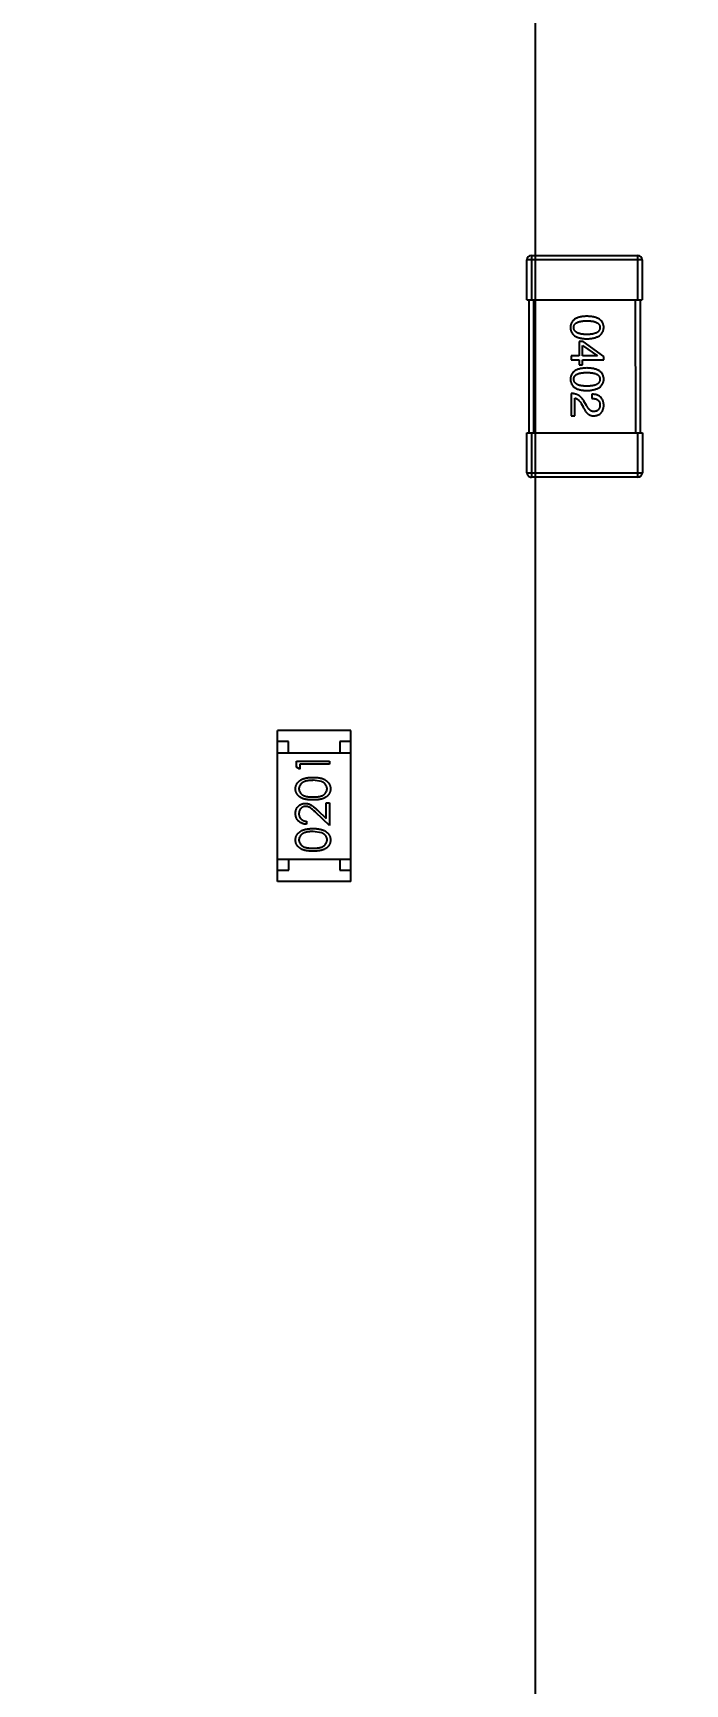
# Model space of a CAD drawing. Header units: inches. Extents: x -3.8 to 68.3, y -16.6 to 35.1.
# Drawn here: x 23.26 to 26.2, y 1.57 to 9.01 of the extents above; entities that cross this region are included whole.
import ezdxf

# ---------------------------------------------------------------- set-up
doc = ezdxf.new("R2010")
doc.units = ezdxf.units.IN
doc.header["$LTSCALE"] = 1.21
doc.header["$MEASUREMENT"] = 0
doc.header["$PDMODE"] = 3
doc.header["$PDSIZE"] = 0.3125
doc.layers.get('0').update_dxf_attribs({"linetype": 'CONTINUOUS'})
doc.layers.get('Defpoints').update_dxf_attribs({"linetype": 'CONTINUOUS'})
for name, color, linetype in [('DIM', 3, 'CONTINUOUS'), ('INTFCLR_1532', 7, 'CONTINUOUS'), ('INTFCLR_1532_1', 7, 'CONTINUOUS'), ('INTFCLR_1532_2', 7, 'CONTINUOUS')]:
    doc.layers.add(name, color=color, linetype=linetype)
doc.styles.get("Standard").update_dxf_attribs({"font": 'txt', "width": 0.8})
doc.dimstyles.get("Standard").update_dxf_attribs({"dimtxt": 0.15625, "dimasz": 0.1875, "dimexe": 0.125, "dimexo": 0.0625, "dimgap": 0.09, "dimtad": 0, "dimtih": 1, "dimtoh": 1, "dimzin": 4, "dimdsep": 46, "dimtxsty": 'STANDARD', "dimblk": '_FILLED', "dimblk1": '_FILLED', "dimblk2": '_FILLED', "dimcen": 0.09, "dimazin": 1, "dimtp": 0.01, "dimtm": 0.01, "dimtfac": 1, "dimtofl": 0, "dimtmove": 0, "dimatfit": 3, "dimldrblk": '_FILLED', "dimfxl": 1, "dimtolj": 1, "dimtzin": 4, "dimarcsym": 0})

# ---------------------------------------------------------------- blocks, each defined once
blk = doc.blocks.new('_FILLED')
at = {"color": 0, "linetype": 'ByBlock'}
blk.add_solid([(0, 0), (-1, 0.1667), (-1, -0.1667)], dxfattribs=at)
blk = doc.blocks.new('*D4')
at = {"layer": 'Defpoints', "color": 0}
for p in [(17.5388, 10.4174), (25.5208, 10.4191), (25.5208, -5.2132)]:
    blk.add_point(p, dxfattribs=at)
at = {"layer": 'DIM', "color": 0, "lineweight": -2}
for p, q in [((17.5388, 10.3549), (17.5388, -5.3382)), ((25.5208, 10.3566), (25.5208, -5.3382)), ((18.5388, -5.2132), (20.2398, -5.2132)), ((24.5208, -5.2132), (22.8198, -5.2132))]:
    blk.add_line(p, q, dxfattribs=at)
at = {"layer": 'DIM', "color": 0, "lineweight": -2, "rotation": 180}
blk.add_blockref('_FILLED', (17.5388, -5.2132), dxfattribs=at)
at = {"layer": 'DIM', "color": 0, "lineweight": -2}
blk.add_blockref('_FILLED', (25.5208, -5.2132), dxfattribs=at)
at = {"layer": 'DIM', "color": 0, "insert": (21.5298, -5.2132), "char_height": 1, "attachment_point": 5}
blk.add_mtext('\\A1;7.98', dxfattribs=at)
blk = doc.blocks.new('*D7')
at = {"layer": 'Defpoints', "color": 0}
for p in [(13.5249, 20.1472), (6.8898, -3.3493), (29.5392, -3.3493)]:
    blk.add_point(p, dxfattribs=at)
at = {"layer": 'DIM', "color": 0, "lineweight": -2}
for p, q in [((13.4624, 20.1472), (6.7648, 20.1472)), ((6.8898, 19.1472), (6.8898, 10.0223)), ((6.8898, -2.3493), (6.8898, 6.7756)), ((29.4767, -3.3493), (6.7648, -3.3493))]:
    blk.add_line(p, q, dxfattribs=at)
for p, rotation in [((6.8898, 20.1472), 90), ((6.8898, -3.3493), 270)]:
    blk.add_blockref('_FILLED', p, dxfattribs=dict(at, rotation=rotation))
at = {"layer": 'DIM', "color": 0, "insert": (6.8898, 8.3989), "char_height": 1, "attachment_point": 5, "rotation": 90}
blk.add_mtext('\\A1;23.50', dxfattribs=at)

msp = doc.modelspace()

# ---------------------------------------------------------------- linework, layer by layer
at = {"color": 7, "linetype": 'Continuous'}
for p, q in [((24.6903, 5.8693), (24.3603, 5.8693)), ((24.3604, 5.1893), (24.3603, 5.8693)), ((24.4103, 5.8193), (24.3603, 5.8193)), ((24.4103, 5.7693), (24.4103, 5.8193)), ((24.6903, 5.8193), (24.6403, 5.8193)), ((24.6403, 5.8193), (24.6403, 5.7693)), ((24.6904, 5.1893), (24.6903, 5.8693)), ((24.3603, 5.7693), (24.6903, 5.7693)), ((24.445, 5.7311), (24.595, 5.7311)), ((24.4451, 5.7034), (24.445, 5.7311)), ((24.595, 5.7311), (24.595, 5.7177)), ((24.4604, 5.6946), (24.4451, 5.7034)), ((24.595, 5.7177), (24.4604, 5.7176)), ((24.4604, 5.7176), (24.4604, 5.6946)), ((24.5578, 5.6389), (24.5201, 5.6446)), ((24.5397, 5.5104), (24.5797, 5.4729)), ((24.5797, 5.5427), (24.5951, 5.5427)), ((24.5797, 5.4729), (24.5797, 5.5427)), ((24.5951, 5.5427), (24.5951, 5.4407)), ((24.4913, 5.46), (24.4913, 5.4465)), ((24.5951, 5.4407), (24.533, 5.4989)), ((24.5578, 5.4081), (24.5201, 5.4138)), ((24.3604, 5.2893), (24.6904, 5.2893)), ((24.4104, 5.2393), (24.4104, 5.2893)), ((24.6404, 5.2893), (24.6404, 5.2393)), ((24.3604, 5.2393), (24.4104, 5.2393)), ((24.6404, 5.2393), (24.6904, 5.2393)), ((24.6904, 5.1893), (24.3604, 5.1893))]:
    msp.add_line(p, q, dxfattribs=at)
for points, knots in [([(24.4412, 5.6063), (24.4412, 5.6074), (24.4413, 5.6098), (24.4417, 5.6133), (24.4424, 5.6168), (24.4433, 5.6201), (24.4445, 5.6233), (24.4459, 5.6265), (24.4476, 5.6296), (24.4496, 5.6326), (24.4518, 5.6355), (24.4544, 5.6382), (24.4571, 5.6407), (24.4602, 5.6432), (24.4635, 5.6454), (24.467, 5.6475), (24.4709, 5.6494), (24.4749, 5.6513), (24.4794, 5.6528), (24.4841, 5.6543), (24.4892, 5.6554), (24.4947, 5.6564), (24.5006, 5.6571), (24.5068, 5.6577), (24.5133, 5.658), (24.5178, 5.658), (24.5201, 5.658)], [0, 0, 0, 0, 0.033788, 0.067194, 0.099862, 0.132567, 0.165151, 0.197913, 0.231319, 0.265083, 0.299255, 0.334399, 0.369943, 0.406284, 0.444064, 0.482998, 0.523354, 0.565537, 0.609613, 0.656391, 0.705885, 0.758325, 0.813832, 0.872795, 0.934722, 1, 1, 1, 1]), ([(24.5201, 5.658), (24.5224, 5.658), (24.5269, 5.658), (24.5334, 5.6577), (24.5396, 5.6571), (24.5454, 5.6564), (24.5509, 5.6555), (24.556, 5.6543), (24.5607, 5.653), (24.5651, 5.6514), (24.5692, 5.6496), (24.573, 5.6477), (24.5765, 5.6456), (24.5798, 5.6433), (24.5829, 5.6409), (24.5856, 5.6383), (24.5882, 5.6356), (24.5904, 5.6327), (24.5924, 5.6297), (24.5942, 5.6266), (24.5956, 5.6234), (24.5968, 5.6202), (24.5978, 5.6168), (24.5984, 5.6134), (24.5989, 5.6099), (24.5989, 5.6075), (24.5989, 5.6063)], [0, 0, 0, 0, 0.065063, 0.126773, 0.185516, 0.240765, 0.29298, 0.34225, 0.388919, 0.432776, 0.474628, 0.514775, 0.553606, 0.591426, 0.628028, 0.663804, 0.698984, 0.733591, 0.767628, 0.801208, 0.834264, 0.866981, 0.89972, 0.932702, 0.966176, 1, 1, 1, 1]), ([(24.5201, 5.5561), (24.5177, 5.5561), (24.5131, 5.5562), (24.5063, 5.5565), (24.4999, 5.557), (24.4939, 5.5577), (24.4884, 5.5585), (24.4833, 5.5596), (24.4786, 5.5609), (24.4743, 5.5624), (24.4703, 5.564), (24.4666, 5.5659), (24.4632, 5.5679), (24.4599, 5.57), (24.457, 5.5724), (24.4542, 5.5748), (24.4518, 5.5775), (24.4496, 5.5803), (24.4476, 5.5833), (24.4459, 5.5863), (24.4445, 5.5894), (24.4433, 5.5926), (24.4423, 5.5959), (24.4417, 5.5993), (24.4413, 5.6027), (24.4412, 5.6051), (24.4412, 5.6063)], [0, 0, 0, 0, 0.068595, 0.133246, 0.194313, 0.251279, 0.304513, 0.354235, 0.400481, 0.443411, 0.484015, 0.523252, 0.561042, 0.5979, 0.633518, 0.668314, 0.702496, 0.736685, 0.770293, 0.803437, 0.835913, 0.86846, 0.900847, 0.933467, 0.966258, 1, 1, 1, 1]), ([(24.5201, 5.6446), (24.5183, 5.6446), (24.5147, 5.6445), (24.5096, 5.6443), (24.5047, 5.6439), (24.5, 5.6434), (24.4956, 5.6426), (24.4914, 5.6418), (24.4875, 5.6407), (24.4838, 5.6396), (24.4804, 5.6383), (24.4772, 5.6368), (24.4743, 5.6353), (24.4716, 5.6336), (24.4691, 5.6318), (24.4669, 5.6298), (24.4649, 5.6278), (24.4626, 5.6249), (24.4603, 5.6211), (24.4581, 5.6165), (24.4569, 5.6116), (24.4567, 5.6083), (24.4566, 5.6067)], [0, 0, 0, 0, 0.065681, 0.128486, 0.188175, 0.245106, 0.299448, 0.350823, 0.399942, 0.446672, 0.491255, 0.533376, 0.573853, 0.612526, 0.649597, 0.685532, 0.720106, 0.753838, 0.818925, 0.880493, 0.940311, 1, 1, 1, 1]), ([(24.4566, 5.6067), (24.4567, 5.605), (24.4569, 5.6017), (24.4581, 5.5968), (24.4602, 5.5921), (24.4626, 5.5884), (24.4648, 5.5855), (24.4668, 5.5835), (24.4689, 5.5816), (24.4713, 5.5799), (24.4738, 5.5782), (24.4765, 5.5767), (24.4794, 5.5754), (24.4825, 5.5741), (24.4859, 5.573), (24.4897, 5.5721), (24.4938, 5.5713), (24.4983, 5.5707), (24.5032, 5.5702), (24.5085, 5.5699), (24.5142, 5.5696), (24.5181, 5.5696), (24.5201, 5.5696)], [0, 0, 0, 0, 0.060387, 0.120883, 0.182755, 0.247811, 0.281299, 0.315088, 0.349702, 0.384857, 0.420966, 0.458511, 0.497175, 0.537602, 0.580503, 0.627468, 0.678388, 0.733983, 0.793747, 0.857714, 0.926698, 1, 1, 1, 1]), ([(24.5201, 5.5696), (24.5221, 5.5696), (24.526, 5.5696), (24.5316, 5.5699), (24.5369, 5.5702), (24.5418, 5.5707), (24.5463, 5.5713), (24.5504, 5.5721), (24.5542, 5.573), (24.5576, 5.5741), (24.5607, 5.5754), (24.5636, 5.5767), (24.5663, 5.5782), (24.5689, 5.5798), (24.5712, 5.5816), (24.5733, 5.5835), (24.5752, 5.5855), (24.5775, 5.5884), (24.5799, 5.5922), (24.582, 5.5969), (24.5833, 5.6018), (24.5835, 5.6051), (24.5835, 5.6067)], [0, 0, 0, 0, 0.072951, 0.141584, 0.205926, 0.265301, 0.320597, 0.371817, 0.41879, 0.461699, 0.502134, 0.540804, 0.578181, 0.614297, 0.649678, 0.684299, 0.718359, 0.752081, 0.817652, 0.879722, 0.939966, 1, 1, 1, 1]), ([(24.5989, 5.6063), (24.5989, 5.6051), (24.5989, 5.6028), (24.5985, 5.5993), (24.5978, 5.596), (24.5969, 5.5927), (24.5958, 5.5895), (24.5943, 5.5864), (24.5926, 5.5834), (24.5907, 5.5805), (24.5885, 5.5777), (24.5861, 5.575), (24.5833, 5.5725), (24.5804, 5.5702), (24.5772, 5.5681), (24.5737, 5.566), (24.57, 5.5642), (24.566, 5.5625), (24.5616, 5.561), (24.5569, 5.5596), (24.5518, 5.5586), (24.5462, 5.5577), (24.5403, 5.557), (24.5339, 5.5565), (24.5272, 5.5562), (24.5225, 5.5561), (24.5201, 5.5561)], [0, 0, 0, 0, 0.033787, 0.066622, 0.099285, 0.131361, 0.163585, 0.196104, 0.228902, 0.262158, 0.295991, 0.330218, 0.36506, 0.400951, 0.43762, 0.475708, 0.515381, 0.556414, 0.599765, 0.646424, 0.696431, 0.749782, 0.806573, 0.867436, 0.931887, 1, 1, 1, 1]), ([(24.5835, 5.6067), (24.5835, 5.6084), (24.5833, 5.6117), (24.582, 5.6166), (24.58, 5.6213), (24.5777, 5.625), (24.5754, 5.6278), (24.5735, 5.6298), (24.5714, 5.6316), (24.5691, 5.6334), (24.5665, 5.635), (24.5638, 5.6364), (24.5609, 5.6378), (24.5588, 5.6385), (24.5578, 5.6389)], [0, 0, 0, 0, 0.112813, 0.225394, 0.339595, 0.459675, 0.521735, 0.583926, 0.648174, 0.713881, 0.781004, 0.851451, 0.924051, 1, 1, 1, 1]), ([(24.4413, 5.4954), (24.4413, 5.497), (24.4414, 5.5003), (24.442, 5.505), (24.443, 5.5095), (24.4445, 5.5137), (24.4464, 5.5177), (24.4487, 5.5215), (24.4513, 5.525), (24.4545, 5.5282), (24.4578, 5.5312), (24.4614, 5.5337), (24.4651, 5.5359), (24.4689, 5.5377), (24.473, 5.539), (24.4771, 5.54), (24.4814, 5.5406), (24.4843, 5.5407), (24.4858, 5.5407)], [0, 0, 0, 0, 0.069475, 0.136517, 0.200789, 0.26383, 0.325735, 0.387291, 0.449509, 0.512968, 0.576275, 0.63758, 0.697903, 0.757172, 0.816599, 0.876653, 0.93729, 1, 1, 1, 1]), ([(24.487, 5.5273), (24.486, 5.5272), (24.484, 5.5272), (24.481, 5.5267), (24.4782, 5.526), (24.4754, 5.525), (24.4728, 5.5236), (24.4703, 5.522), (24.4679, 5.5201), (24.4656, 5.5179), (24.4635, 5.5154), (24.4616, 5.5129), (24.4601, 5.5102), (24.4588, 5.5073), (24.4578, 5.5044), (24.4572, 5.5013), (24.4567, 5.498), (24.4567, 5.4958), (24.4566, 5.4947)], [0, 0, 0, 0, 0.061965, 0.122122, 0.180988, 0.239933, 0.299906, 0.359989, 0.421776, 0.486576, 0.551535, 0.615018, 0.677259, 0.73973, 0.80305, 0.866495, 0.931973, 1, 1, 1, 1]), ([(24.4858, 5.5407), (24.4879, 5.5407), (24.4921, 5.5405), (24.4982, 5.5393), (24.504, 5.5374), (24.5088, 5.535), (24.5126, 5.5327), (24.5158, 5.5306), (24.5192, 5.5281), (24.5228, 5.5253), (24.5267, 5.5221), (24.5308, 5.5185), (24.5351, 5.5146), (24.5381, 5.5118), (24.5397, 5.5104)], [0, 0, 0, 0, 0.098702, 0.195672, 0.292422, 0.391343, 0.444462, 0.504229, 0.570352, 0.642546, 0.722288, 0.807921, 0.90047, 1, 1, 1, 1]), ([(24.533, 5.4989), (24.5315, 5.5003), (24.5287, 5.503), (24.5246, 5.5069), (24.5207, 5.5103), (24.5172, 5.5134), (24.5139, 5.5161), (24.511, 5.5184), (24.5083, 5.5203), (24.5051, 5.5224), (24.5013, 5.5243), (24.4967, 5.526), (24.4919, 5.5271), (24.4887, 5.5272), (24.487, 5.5273)], [0, 0, 0, 0, 0.110803, 0.212829, 0.306101, 0.390647, 0.466924, 0.534481, 0.593587, 0.644557, 0.7362, 0.825024, 0.911986, 1, 1, 1, 1]), ([(24.4913, 5.4465), (24.4895, 5.4466), (24.486, 5.4468), (24.4809, 5.4476), (24.476, 5.4487), (24.4713, 5.4503), (24.4669, 5.4524), (24.4628, 5.4548), (24.4589, 5.4577), (24.4553, 5.4609), (24.452, 5.4645), (24.4491, 5.4683), (24.4467, 5.4723), (24.4447, 5.4765), (24.4432, 5.481), (24.442, 5.4856), (24.4414, 5.4904), (24.4413, 5.4937), (24.4413, 5.4954)], [0, 0, 0, 0, 0.068791, 0.135103, 0.198979, 0.261904, 0.323495, 0.385195, 0.446969, 0.509765, 0.572251, 0.633405, 0.693251, 0.752583, 0.812579, 0.873275, 0.93555, 1, 1, 1, 1]), ([(24.4566, 5.4947), (24.4567, 5.4935), (24.4567, 5.4912), (24.4571, 5.4879), (24.4579, 5.4846), (24.4589, 5.4816), (24.4601, 5.4786), (24.4617, 5.4758), (24.4636, 5.4732), (24.4657, 5.4708), (24.4681, 5.4685), (24.4707, 5.4665), (24.4736, 5.4648), (24.4767, 5.4633), (24.48, 5.462), (24.4835, 5.4611), (24.4873, 5.4603), (24.4899, 5.4601), (24.4913, 5.46)], [0, 0, 0, 0, 0.064439, 0.126547, 0.186887, 0.245878, 0.304041, 0.362191, 0.420976, 0.48066, 0.5406, 0.600689, 0.661936, 0.724443, 0.789038, 0.856314, 0.926352, 1, 1, 1, 1]), ([(24.4413, 5.3755), (24.4413, 5.3767), (24.4413, 5.379), (24.4417, 5.3826), (24.4424, 5.386), (24.4433, 5.3893), (24.4445, 5.3926), (24.446, 5.3957), (24.4477, 5.3988), (24.4497, 5.4018), (24.4519, 5.4047), (24.4544, 5.4074), (24.4572, 5.41), (24.4602, 5.4124), (24.4635, 5.4146), (24.4671, 5.4168), (24.4709, 5.4187), (24.475, 5.4205), (24.4794, 5.4221), (24.4842, 5.4235), (24.4893, 5.4247), (24.4948, 5.4256), (24.5006, 5.4264), (24.5068, 5.4269), (24.5134, 5.4272), (24.5179, 5.4272), (24.5202, 5.4273)], [0, 0, 0, 0, 0.033788, 0.067194, 0.099862, 0.132567, 0.165151, 0.197913, 0.231319, 0.265083, 0.299255, 0.334399, 0.369943, 0.406284, 0.444064, 0.482998, 0.523354, 0.565537, 0.609613, 0.656391, 0.705885, 0.758325, 0.813832, 0.872795, 0.934722, 1, 1, 1, 1]), ([(24.5202, 5.3253), (24.5178, 5.3254), (24.5131, 5.3254), (24.5063, 5.3257), (24.4999, 5.3262), (24.494, 5.3269), (24.4884, 5.3277), (24.4833, 5.3288), (24.4786, 5.3301), (24.4743, 5.3316), (24.4703, 5.3333), (24.4666, 5.3351), (24.4632, 5.3371), (24.46, 5.3393), (24.457, 5.3416), (24.4543, 5.3441), (24.4519, 5.3467), (24.4496, 5.3495), (24.4477, 5.3525), (24.446, 5.3555), (24.4445, 5.3586), (24.4434, 5.3619), (24.4424, 5.3651), (24.4417, 5.3685), (24.4413, 5.372), (24.4413, 5.3743), (24.4413, 5.3755)], [0, 0, 0, 0, 0.068595, 0.133246, 0.194313, 0.251279, 0.304513, 0.354235, 0.400481, 0.443411, 0.484015, 0.523252, 0.561042, 0.5979, 0.633518, 0.668314, 0.702496, 0.736685, 0.770293, 0.803437, 0.835913, 0.86846, 0.900847, 0.933467, 0.966258, 1, 1, 1, 1]), ([(24.5201, 5.4138), (24.5183, 5.4138), (24.5148, 5.4137), (24.5096, 5.4136), (24.5047, 5.4131), (24.5, 5.4126), (24.4956, 5.4119), (24.4915, 5.411), (24.4876, 5.41), (24.4839, 5.4088), (24.4805, 5.4075), (24.4773, 5.406), (24.4743, 5.4045), (24.4716, 5.4028), (24.4692, 5.401), (24.4669, 5.399), (24.4649, 5.397), (24.4626, 5.3941), (24.4603, 5.3904), (24.4582, 5.3857), (24.4569, 5.3809), (24.4567, 5.3776), (24.4567, 5.3759)], [0, 0, 0, 0, 0.065681, 0.128486, 0.188175, 0.245106, 0.299448, 0.350823, 0.399942, 0.446672, 0.491255, 0.533376, 0.573853, 0.612526, 0.649597, 0.685532, 0.720106, 0.753838, 0.818925, 0.880493, 0.940311, 1, 1, 1, 1]), ([(24.4567, 5.3759), (24.4567, 5.3743), (24.4569, 5.371), (24.4582, 5.3661), (24.4603, 5.3614), (24.4627, 5.3576), (24.4649, 5.3547), (24.4668, 5.3527), (24.469, 5.3508), (24.4713, 5.3491), (24.4738, 5.3475), (24.4765, 5.346), (24.4794, 5.3446), (24.4825, 5.3434), (24.4859, 5.3423), (24.4897, 5.3414), (24.4938, 5.3405), (24.4984, 5.3399), (24.5033, 5.3394), (24.5085, 5.3391), (24.5142, 5.3388), (24.5181, 5.3388), (24.5201, 5.3388)], [0, 0, 0, 0, 0.060387, 0.120883, 0.182755, 0.247811, 0.281299, 0.315088, 0.349702, 0.384857, 0.420966, 0.458511, 0.497175, 0.537602, 0.580503, 0.627468, 0.678388, 0.733983, 0.793747, 0.857714, 0.926698, 1, 1, 1, 1]), ([(24.5201, 5.3388), (24.5221, 5.3388), (24.526, 5.3388), (24.5317, 5.3391), (24.5369, 5.3394), (24.5418, 5.3399), (24.5463, 5.3406), (24.5505, 5.3413), (24.5543, 5.3423), (24.5577, 5.3434), (24.5608, 5.3446), (24.5637, 5.346), (24.5664, 5.3474), (24.5689, 5.3491), (24.5712, 5.3508), (24.5734, 5.3527), (24.5753, 5.3548), (24.5776, 5.3576), (24.58, 5.3614), (24.582, 5.3661), (24.5833, 5.371), (24.5835, 5.3743), (24.5836, 5.376)], [0, 0, 0, 0, 0.072951, 0.141584, 0.205926, 0.265301, 0.320597, 0.371817, 0.41879, 0.461699, 0.502134, 0.540804, 0.578181, 0.614297, 0.649678, 0.684299, 0.718359, 0.752081, 0.817652, 0.879722, 0.939966, 1, 1, 1, 1]), ([(24.5202, 5.4273), (24.5225, 5.4272), (24.5269, 5.4272), (24.5335, 5.4269), (24.5396, 5.4264), (24.5455, 5.4257), (24.5509, 5.4247), (24.556, 5.4235), (24.5608, 5.4222), (24.5651, 5.4206), (24.5692, 5.4188), (24.573, 5.4169), (24.5766, 5.4148), (24.5799, 5.4126), (24.5829, 5.4102), (24.5857, 5.4076), (24.5882, 5.4048), (24.5905, 5.4019), (24.5925, 5.3989), (24.5942, 5.3958), (24.5957, 5.3926), (24.5969, 5.3894), (24.5978, 5.386), (24.5985, 5.3826), (24.5989, 5.3791), (24.599, 5.3767), (24.599, 5.3755)], [0, 0, 0, 0, 0.065063, 0.126773, 0.185516, 0.240765, 0.29298, 0.34225, 0.388919, 0.432776, 0.474628, 0.514775, 0.553606, 0.591426, 0.628028, 0.663804, 0.698984, 0.733591, 0.767628, 0.801208, 0.834264, 0.866981, 0.89972, 0.932702, 0.966176, 1, 1, 1, 1]), ([(24.599, 5.3755), (24.599, 5.3743), (24.5989, 5.372), (24.5985, 5.3685), (24.5978, 5.3652), (24.5969, 5.3619), (24.5958, 5.3587), (24.5943, 5.3556), (24.5927, 5.3526), (24.5907, 5.3497), (24.5885, 5.3469), (24.5861, 5.3442), (24.5834, 5.3418), (24.5804, 5.3395), (24.5772, 5.3373), (24.5737, 5.3353), (24.57, 5.3334), (24.566, 5.3317), (24.5617, 5.3302), (24.557, 5.3289), (24.5518, 5.3278), (24.5463, 5.3269), (24.5403, 5.3262), (24.534, 5.3257), (24.5272, 5.3254), (24.5226, 5.3254), (24.5202, 5.3253)], [0, 0, 0, 0, 0.033787, 0.066622, 0.099285, 0.131361, 0.163585, 0.196104, 0.228902, 0.262158, 0.295991, 0.330218, 0.36506, 0.400951, 0.43762, 0.475708, 0.515381, 0.556414, 0.599765, 0.646424, 0.696431, 0.749782, 0.806573, 0.867436, 0.931887, 1, 1, 1, 1]), ([(24.5836, 5.376), (24.5835, 5.3776), (24.5834, 5.3809), (24.5821, 5.3858), (24.5801, 5.3905), (24.5777, 5.3942), (24.5755, 5.397), (24.5736, 5.399), (24.5714, 5.4008), (24.5691, 5.4026), (24.5666, 5.4042), (24.5639, 5.4057), (24.5609, 5.407), (24.5589, 5.4078), (24.5578, 5.4081)], [0, 0, 0, 0, 0.112813, 0.225394, 0.339595, 0.459675, 0.521735, 0.583926, 0.648174, 0.713881, 0.781004, 0.851451, 0.924051, 1, 1, 1, 1])]:
    msp.add_open_spline(points, degree=3, knots=knots, dxfattribs=at)
at = {"layer": 'INTFCLR_1532', "color": 7, "linetype": 'Continuous'}
for p, q in [((26.004, 7.9908), (25.484, 7.9907)), ((25.4841, 7.8107), (25.484, 7.9907)), ((25.504, 8.0107), (25.984, 8.0108)), ((25.504, 8.0107), (25.5041, 7.8107)), ((25.9841, 7.8108), (25.984, 8.0108)), ((26.004, 7.9908), (26.0041, 7.8108)), ((25.4841, 7.8107), (26.0041, 7.8108))]:
    msp.add_line(p, q, dxfattribs=at)
for centre, start, end in [((25.504, 7.9907), 90.01241, 180.01241), ((25.984, 7.9908), 0.01241, 90.01241)]:
    msp.add_arc(centre, 0.02, start, end, dxfattribs=at)
at = {"layer": 'INTFCLR_1532_1', "color": 7, "linetype": 'Continuous'}
for p, q in [((25.4942, 7.2107), (25.4941, 7.8107)), ((25.5141, 7.8107), (25.5142, 7.2107)), ((25.9742, 7.2108), (25.9741, 7.8108)), ((25.9941, 7.8108), (25.9942, 7.2108)), ((25.737, 7.6224), (25.7189, 7.6224)), ((25.7189, 7.6224), (25.7189, 7.5577)), ((25.7345, 7.6052), (25.8017, 7.5585)), ((25.7345, 7.5577), (25.7345, 7.6052)), ((25.8304, 7.5552), (25.737, 7.6224)), ((25.7189, 7.5577), (25.6829, 7.5577)), ((25.6829, 7.5577), (25.6829, 7.5396)), ((25.6829, 7.5396), (25.7189, 7.5396)), ((25.7189, 7.5396), (25.7189, 7.5175)), ((25.7189, 7.5175), (25.7345, 7.5175)), ((25.8017, 7.5577), (25.7345, 7.5577)), ((25.7345, 7.5396), (25.8304, 7.5397)), ((25.7345, 7.5175), (25.7345, 7.5396)), ((25.8017, 7.5585), (25.8017, 7.5577)), ((25.8304, 7.5397), (25.8304, 7.5552)), ((25.6829, 7.3885), (25.6829, 7.2876)), ((25.7001, 7.2876), (25.7001, 7.368)), ((25.7772, 7.3852), (25.7772, 7.3663)), ((25.728, 7.3434), (25.737, 7.3278)), ((25.7526, 7.3344), (25.7411, 7.354)), ((25.6829, 7.2876), (25.7001, 7.2876))]:
    msp.add_line(p, q, dxfattribs=at)
for points, knots in [([(25.7541, 7.7366), (25.7512, 7.7365), (25.7455, 7.7363), (25.7372, 7.7355), (25.7295, 7.7344), (25.7223, 7.7329), (25.7157, 7.731), (25.7097, 7.7287), (25.7042, 7.7262), (25.6992, 7.7231), (25.6948, 7.7198), (25.6911, 7.716), (25.6878, 7.7119), (25.6852, 7.7074), (25.6831, 7.7025), (25.6816, 7.6972), (25.6806, 7.6916), (25.6805, 7.6877), (25.6804, 7.6857)], [0, 0, 0, 0, 0.087693, 0.170223, 0.247496, 0.319826, 0.387768, 0.451403, 0.511459, 0.568358, 0.622671, 0.675251, 0.726739, 0.778422, 0.830759, 0.884394, 0.940865, 1, 1, 1, 1]), ([(25.6804, 7.6857), (25.6805, 7.6837), (25.6807, 7.6798), (25.6816, 7.6742), (25.6831, 7.669), (25.6852, 7.6641), (25.6878, 7.6596), (25.6911, 7.6554), (25.6949, 7.6517), (25.6992, 7.6483), (25.7042, 7.6453), (25.7097, 7.6427), (25.7157, 7.6405), (25.7223, 7.6386), (25.7295, 7.6371), (25.7372, 7.636), (25.7455, 7.6352), (25.7512, 7.635), (25.7542, 7.6349)], [0, 0, 0, 0, 0.059134, 0.115603, 0.169236, 0.221572, 0.273254, 0.32474, 0.377319, 0.431815, 0.488555, 0.548609, 0.612242, 0.680182, 0.75251, 0.829782, 0.91231, 1, 1, 1, 1]), ([(25.6951, 7.6857), (25.6952, 7.6869), (25.6953, 7.6893), (25.696, 7.6928), (25.6971, 7.6961), (25.6988, 7.699), (25.7009, 7.7018), (25.7034, 7.7043), (25.7065, 7.7066), (25.7099, 7.7086), (25.7139, 7.7104), (25.7183, 7.7119), (25.7232, 7.7131), (25.7285, 7.7143), (25.7342, 7.7151), (25.7405, 7.7156), (25.7471, 7.716), (25.7518, 7.716), (25.7541, 7.7161)], [0, 0, 0, 0, 0.049766, 0.097012, 0.143225, 0.188786, 0.235079, 0.282962, 0.333687, 0.387747, 0.445963, 0.508657, 0.576545, 0.649868, 0.72822, 0.812712, 0.903543, 1, 1, 1, 1]), ([(25.7542, 7.6546), (25.7518, 7.6546), (25.7473, 7.6546), (25.7406, 7.655), (25.7345, 7.6556), (25.7288, 7.6565), (25.7235, 7.6575), (25.7187, 7.6589), (25.7143, 7.6604), (25.7104, 7.6623), (25.7069, 7.6643), (25.7038, 7.6667), (25.7012, 7.6692), (25.6991, 7.672), (25.6974, 7.6751), (25.6961, 7.6784), (25.6954, 7.682), (25.6952, 7.6845), (25.6951, 7.6857)], [0, 0, 0, 0, 0.094834, 0.184067, 0.267029, 0.344713, 0.417334, 0.484367, 0.546941, 0.604717, 0.65953, 0.710539, 0.759381, 0.806382, 0.853027, 0.900623, 0.949121, 1, 1, 1, 1]), ([(25.8304, 7.6858), (25.8303, 7.6877), (25.8301, 7.6916), (25.8291, 7.6973), (25.8275, 7.7025), (25.8254, 7.7074), (25.8227, 7.7119), (25.8193, 7.7161), (25.8154, 7.7198), (25.8109, 7.7232), (25.8058, 7.7262), (25.8001, 7.7288), (25.7939, 7.731), (25.787, 7.7329), (25.7796, 7.7344), (25.7717, 7.7355), (25.7631, 7.7363), (25.7572, 7.7365), (25.7541, 7.7366)], [0, 0, 0, 0, 0.057911, 0.113262, 0.165956, 0.217443, 0.268511, 0.319665, 0.372, 0.426129, 0.483365, 0.543779, 0.607756, 0.676562, 0.749704, 0.827713, 0.911177, 1, 1, 1, 1]), ([(25.7541, 7.7161), (25.7565, 7.716), (25.7611, 7.716), (25.7678, 7.7156), (25.7741, 7.7151), (25.7798, 7.7143), (25.7851, 7.7132), (25.79, 7.7119), (25.7944, 7.7104), (25.7983, 7.7086), (25.8018, 7.7066), (25.8049, 7.7043), (25.8074, 7.7018), (25.8096, 7.6991), (25.8112, 7.6961), (25.8123, 7.6928), (25.813, 7.6894), (25.8131, 7.687), (25.8132, 7.6857)], [0, 0, 0, 0, 0.096452, 0.187278, 0.271765, 0.350519, 0.423437, 0.491321, 0.554011, 0.612224, 0.666281, 0.717003, 0.764884, 0.811423, 0.856783, 0.902993, 0.950236, 1, 1, 1, 1]), ([(25.7542, 7.6349), (25.7572, 7.635), (25.763, 7.6353), (25.7715, 7.6362), (25.7794, 7.6374), (25.7868, 7.6389), (25.7935, 7.6408), (25.7998, 7.6431), (25.8054, 7.6457), (25.8105, 7.6487), (25.815, 7.6521), (25.819, 7.6558), (25.8223, 7.6599), (25.8251, 7.6644), (25.8273, 7.6692), (25.829, 7.6744), (25.83, 7.68), (25.8303, 7.6838), (25.8304, 7.6858)], [0, 0, 0, 0, 0.088475, 0.171606, 0.249595, 0.322626, 0.391327, 0.455765, 0.516374, 0.573675, 0.628522, 0.681161, 0.732559, 0.783563, 0.83504, 0.887639, 0.942585, 1, 1, 1, 1]), ([(25.8132, 7.6857), (25.8131, 7.6845), (25.813, 7.682), (25.8123, 7.6785), (25.8112, 7.6751), (25.8096, 7.672), (25.8074, 7.6692), (25.8049, 7.6667), (25.8018, 7.6644), (25.7984, 7.6623), (25.7944, 7.6604), (25.79, 7.6589), (25.7852, 7.6575), (25.7799, 7.6565), (25.7741, 7.6556), (25.7678, 7.655), (25.7612, 7.6547), (25.7565, 7.6546), (25.7542, 7.6546)], [0, 0, 0, 0, 0.050604, 0.098688, 0.145699, 0.191791, 0.238625, 0.286717, 0.337546, 0.391814, 0.449755, 0.512106, 0.579685, 0.652048, 0.730262, 0.814146, 0.904281, 1, 1, 1, 1]), ([(25.7542, 7.5034), (25.7512, 7.5033), (25.7455, 7.5031), (25.7372, 7.5023), (25.7295, 7.5012), (25.7223, 7.4997), (25.7157, 7.4978), (25.7097, 7.4956), (25.7042, 7.493), (25.6993, 7.49), (25.6949, 7.4866), (25.6911, 7.4829), (25.6879, 7.4787), (25.6852, 7.4742), (25.6832, 7.4693), (25.6816, 7.4641), (25.6807, 7.4584), (25.6805, 7.4546), (25.6804, 7.4526)], [0, 0, 0, 0, 0.087693, 0.170223, 0.247496, 0.319826, 0.387768, 0.451403, 0.511459, 0.568358, 0.622671, 0.675251, 0.726739, 0.778422, 0.830759, 0.884394, 0.940865, 1, 1, 1, 1]), ([(25.6804, 7.4526), (25.6805, 7.4506), (25.6807, 7.4467), (25.6816, 7.4411), (25.6832, 7.4358), (25.6852, 7.4309), (25.6879, 7.4264), (25.6911, 7.4223), (25.6949, 7.4185), (25.6993, 7.4151), (25.7042, 7.4121), (25.7097, 7.4095), (25.7158, 7.4073), (25.7224, 7.4054), (25.7295, 7.4039), (25.7373, 7.4028), (25.7455, 7.4021), (25.7513, 7.4019), (25.7542, 7.4018)], [0, 0, 0, 0, 0.059134, 0.115603, 0.169236, 0.221572, 0.273254, 0.32474, 0.377319, 0.431815, 0.488555, 0.548609, 0.612242, 0.680182, 0.75251, 0.829782, 0.91231, 1, 1, 1, 1]), ([(25.6952, 7.4526), (25.6952, 7.4538), (25.6953, 7.4562), (25.696, 7.4597), (25.6971, 7.4629), (25.6988, 7.4659), (25.7009, 7.4687), (25.7035, 7.4712), (25.7065, 7.4734), (25.71, 7.4754), (25.7139, 7.4772), (25.7183, 7.4788), (25.7232, 7.48), (25.7285, 7.4811), (25.7343, 7.4819), (25.7405, 7.4825), (25.7472, 7.4828), (25.7518, 7.4829), (25.7542, 7.4829)], [0, 0, 0, 0, 0.049766, 0.097012, 0.143225, 0.188786, 0.235079, 0.282962, 0.333687, 0.387747, 0.445963, 0.508657, 0.576545, 0.649868, 0.72822, 0.812712, 0.903543, 1, 1, 1, 1]), ([(25.7542, 7.4214), (25.7519, 7.4215), (25.7473, 7.4215), (25.7407, 7.4219), (25.7345, 7.4225), (25.7288, 7.4233), (25.7235, 7.4244), (25.7187, 7.4257), (25.7143, 7.4273), (25.7104, 7.4291), (25.7069, 7.4312), (25.7039, 7.4335), (25.7012, 7.4361), (25.6991, 7.4389), (25.6974, 7.442), (25.6962, 7.4453), (25.6954, 7.4489), (25.6953, 7.4513), (25.6952, 7.4526)], [0, 0, 0, 0, 0.094834, 0.184067, 0.267029, 0.344713, 0.417334, 0.484367, 0.546941, 0.604717, 0.65953, 0.710539, 0.759381, 0.806382, 0.853027, 0.900623, 0.949121, 1, 1, 1, 1]), ([(25.8304, 7.4526), (25.8303, 7.4546), (25.8302, 7.4585), (25.8292, 7.4641), (25.8276, 7.4694), (25.8255, 7.4743), (25.8227, 7.4788), (25.8194, 7.4829), (25.8155, 7.4867), (25.8109, 7.49), (25.8058, 7.493), (25.8002, 7.4956), (25.7939, 7.4979), (25.7871, 7.4997), (25.7797, 7.5012), (25.7717, 7.5023), (25.7631, 7.5031), (25.7572, 7.5033), (25.7542, 7.5034)], [0, 0, 0, 0, 0.057911, 0.113262, 0.165956, 0.217443, 0.268511, 0.319665, 0.372, 0.426129, 0.483365, 0.543779, 0.607756, 0.676562, 0.749704, 0.827713, 0.911177, 1, 1, 1, 1]), ([(25.7542, 7.4829), (25.7566, 7.4829), (25.7612, 7.4828), (25.7679, 7.4825), (25.7741, 7.4819), (25.7799, 7.4811), (25.7852, 7.48), (25.7901, 7.4788), (25.7945, 7.4772), (25.7984, 7.4754), (25.8019, 7.4734), (25.8049, 7.4712), (25.8075, 7.4687), (25.8096, 7.4659), (25.8112, 7.4629), (25.8124, 7.4597), (25.8131, 7.4562), (25.8132, 7.4538), (25.8132, 7.4526)], [0, 0, 0, 0, 0.096452, 0.187278, 0.271765, 0.350519, 0.423437, 0.491321, 0.554011, 0.612224, 0.666281, 0.717003, 0.764884, 0.811423, 0.856783, 0.902993, 0.950236, 1, 1, 1, 1]), ([(25.8132, 7.4526), (25.8132, 7.4513), (25.8131, 7.4489), (25.8124, 7.4453), (25.8112, 7.442), (25.8096, 7.4389), (25.8075, 7.4361), (25.8049, 7.4335), (25.8019, 7.4312), (25.7984, 7.4291), (25.7945, 7.4273), (25.7901, 7.4257), (25.7852, 7.4244), (25.7799, 7.4233), (25.7741, 7.4225), (25.7679, 7.4219), (25.7612, 7.4215), (25.7566, 7.4215), (25.7542, 7.4214)], [0, 0, 0, 0, 0.050604, 0.098688, 0.145699, 0.191791, 0.238625, 0.286717, 0.337546, 0.391814, 0.449755, 0.512106, 0.579685, 0.652048, 0.730262, 0.814146, 0.904281, 1, 1, 1, 1]), ([(25.7542, 7.4018), (25.7572, 7.4019), (25.7631, 7.4022), (25.7716, 7.403), (25.7795, 7.4042), (25.7868, 7.4058), (25.7936, 7.4077), (25.7998, 7.4099), (25.8055, 7.4126), (25.8105, 7.4156), (25.8151, 7.419), (25.819, 7.4227), (25.8224, 7.4268), (25.8252, 7.4312), (25.8274, 7.4361), (25.829, 7.4413), (25.8301, 7.4468), (25.8303, 7.4506), (25.8304, 7.4526)], [0, 0, 0, 0, 0.088475, 0.171606, 0.249595, 0.322626, 0.391327, 0.455765, 0.516374, 0.573675, 0.628522, 0.681161, 0.732559, 0.783563, 0.83504, 0.887639, 0.942585, 1, 1, 1, 1]), ([(25.7411, 7.354), (25.7403, 7.3554), (25.7388, 7.3581), (25.7363, 7.3619), (25.7336, 7.3655), (25.7307, 7.3688), (25.7277, 7.3719), (25.7245, 7.3746), (25.7211, 7.3772), (25.7176, 7.3795), (25.7138, 7.3815), (25.7099, 7.3833), (25.7058, 7.3848), (25.7016, 7.386), (25.6971, 7.3871), (25.6926, 7.3878), (25.6878, 7.3883), (25.6846, 7.3884), (25.6829, 7.3885)], [0, 0, 0, 0, 0.065828, 0.130094, 0.192451, 0.254037, 0.313974, 0.373757, 0.433048, 0.492243, 0.551902, 0.611758, 0.672678, 0.734814, 0.798569, 0.863693, 0.930488, 1, 1, 1, 1]), ([(25.7001, 7.368), (25.7014, 7.3677), (25.704, 7.3672), (25.7078, 7.3656), (25.7115, 7.3634), (25.715, 7.3606), (25.7185, 7.3572), (25.7218, 7.3531), (25.725, 7.3485), (25.727, 7.3451), (25.728, 7.3434)], [0, 0, 0, 0, 0.103034, 0.208166, 0.318255, 0.434664, 0.559728, 0.695394, 0.841708, 1, 1, 1, 1]), ([(25.8305, 7.3344), (25.8304, 7.3364), (25.8302, 7.3403), (25.8294, 7.346), (25.8282, 7.3513), (25.8266, 7.3563), (25.8246, 7.3608), (25.8223, 7.365), (25.8195, 7.3688), (25.8164, 7.3721), (25.8128, 7.3752), (25.8089, 7.3778), (25.8045, 7.38), (25.7998, 7.3818), (25.7947, 7.3833), (25.7892, 7.3843), (25.7833, 7.385), (25.7793, 7.3851), (25.7772, 7.3852)], [0, 0, 0, 0, 0.07282, 0.141057, 0.2062, 0.267672, 0.326735, 0.383519, 0.439188, 0.494454, 0.549628, 0.605958, 0.66397, 0.72402, 0.787502, 0.854127, 0.925065, 1, 1, 1, 1]), ([(25.737, 7.3278), (25.7378, 7.3261), (25.7393, 7.3228), (25.7418, 7.3181), (25.7444, 7.3137), (25.7471, 7.3097), (25.7498, 7.3059), (25.7527, 7.3026), (25.7556, 7.2995), (25.7587, 7.2969), (25.7618, 7.2945), (25.765, 7.2925), (25.7683, 7.2908), (25.7717, 7.2895), (25.7752, 7.2885), (25.7788, 7.2879), (25.7825, 7.2876), (25.785, 7.2876), (25.7862, 7.2877)], [0, 0, 0, 0, 0.082731, 0.161257, 0.236138, 0.307554, 0.375712, 0.440848, 0.502916, 0.562567, 0.619798, 0.675716, 0.73039, 0.78386, 0.837315, 0.890547, 0.944917, 1, 1, 1, 1]), ([(25.787, 7.3073), (25.7862, 7.3073), (25.7846, 7.3072), (25.7822, 7.3073), (25.7798, 7.3078), (25.7775, 7.3083), (25.7752, 7.3092), (25.7729, 7.3103), (25.7707, 7.3117), (25.7685, 7.3133), (25.7664, 7.3151), (25.7643, 7.3171), (25.7622, 7.3194), (25.7602, 7.3219), (25.7583, 7.3247), (25.7563, 7.3277), (25.7544, 7.3309), (25.7532, 7.3332), (25.7526, 7.3344)], [0, 0, 0, 0, 0.052237, 0.103888, 0.155485, 0.207395, 0.259864, 0.31356, 0.369176, 0.4266, 0.486836, 0.550048, 0.61567, 0.685271, 0.75824, 0.834614, 0.915635, 1, 1, 1, 1]), ([(25.7772, 7.3663), (25.7786, 7.3663), (25.7814, 7.3662), (25.7855, 7.3657), (25.7894, 7.3651), (25.7929, 7.3643), (25.7961, 7.3631), (25.7991, 7.3619), (25.8018, 7.3604), (25.8042, 7.3586), (25.8064, 7.3567), (25.8082, 7.3545), (25.8098, 7.3521), (25.8111, 7.3494), (25.812, 7.3466), (25.8127, 7.3435), (25.8132, 7.3403), (25.8132, 7.338), (25.8132, 7.3368)], [0, 0, 0, 0, 0.082594, 0.15978, 0.232961, 0.301462, 0.365595, 0.426678, 0.484662, 0.540809, 0.595146, 0.648401, 0.702272, 0.757102, 0.813447, 0.872233, 0.934055, 1, 1, 1, 1]), ([(25.7862, 7.2877), (25.7879, 7.2878), (25.7912, 7.2881), (25.796, 7.2889), (25.8005, 7.29), (25.8046, 7.2914), (25.8085, 7.2932), (25.8121, 7.2953), (25.8153, 7.2977), (25.8182, 7.3005), (25.8208, 7.3036), (25.8232, 7.3071), (25.8252, 7.3108), (25.8269, 7.3149), (25.8282, 7.3193), (25.8293, 7.324), (25.8301, 7.3291), (25.8303, 7.3326), (25.8305, 7.3344)], [0, 0, 0, 0, 0.070688, 0.137741, 0.201612, 0.262778, 0.321223, 0.378455, 0.434411, 0.490146, 0.546362, 0.603392, 0.662208, 0.723401, 0.787372, 0.85442, 0.925153, 1, 1, 1, 1]), ([(25.8132, 7.3368), (25.8132, 7.3357), (25.8131, 7.3335), (25.8127, 7.3303), (25.8121, 7.3274), (25.8114, 7.3246), (25.8104, 7.322), (25.8092, 7.3196), (25.8079, 7.3175), (25.8063, 7.3155), (25.8046, 7.3138), (25.8026, 7.3122), (25.8005, 7.3109), (25.7982, 7.3097), (25.7957, 7.3088), (25.7929, 7.3081), (25.79, 7.3076), (25.788, 7.3074), (25.787, 7.3073)], [0, 0, 0, 0, 0.076112, 0.148436, 0.216883, 0.281466, 0.34298, 0.402356, 0.459881, 0.51546, 0.571111, 0.62658, 0.683162, 0.741007, 0.801404, 0.863825, 0.930544, 1, 1, 1, 1])]:
    msp.add_open_spline(points, degree=3, knots=knots, dxfattribs=at)
at = {"layer": 'INTFCLR_1532_2', "color": 7, "linetype": 'Continuous'}
for p, q in [((25.4842, 7.2107), (26.0042, 7.2108)), ((25.4842, 7.0307), (25.4842, 7.2107)), ((25.5042, 7.2107), (25.5043, 7.0107)), ((25.9843, 7.0108), (25.9842, 7.2108)), ((26.0042, 7.2108), (26.0042, 7.0308)), ((25.4842, 7.0307), (26.0042, 7.0308)), ((25.9843, 7.0108), (25.5043, 7.0107))]:
    msp.add_line(p, q, dxfattribs=at)
for centre, start, end in [((25.5042, 7.0307), 180.01241, 270.01241), ((25.9842, 7.0308), 270.01241, 0.01241)]:
    msp.add_arc(centre, 0.02, start, end, dxfattribs=at)

# ---------------------------------------------------------------- dimensions: what is measured, and where the dimension line sits
at = {"layer": 'DIM'}
dim = msp.add_linear_dim(base=(6.8898, -3.3493), p1=(13.5249, 20.1472), p2=(29.5392, -3.3493), angle=90, dimstyle='STANDARD', override={"dimtxt": 1, "dimasz": 1, "dimtih": 0, "dimtoh": 0, "dimzin": 0, "dimcen": 0.198, "dimadec": 0, "dimazin": 0, "dimtp": 0, "dimtm": 0, "dimtdec": 4, "dimtzin": 0}, dxfattribs=at)
dim.commit()
dim.dimension.update_dxf_attribs({"geometry": '*D7', "text_midpoint": (6.8898, 8.3989)})
dim = msp.add_linear_dim(base=(25.5208, -5.2132), p1=(17.5388, 10.4174), p2=(25.5208, 10.4191), dimstyle='STANDARD', override={"dimtxt": 1, "dimasz": 1, "dimtih": 0, "dimtoh": 0, "dimzin": 0, "dimcen": 0.198, "dimadec": 0, "dimazin": 0, "dimtp": 0, "dimtm": 0, "dimtdec": 4, "dimtzin": 0}, dxfattribs=at)
dim.commit()
dim.dimension.update_dxf_attribs({"geometry": '*D4', "text_midpoint": (21.5298, -5.2132)})

doc.saveas('drawing.dxf')
